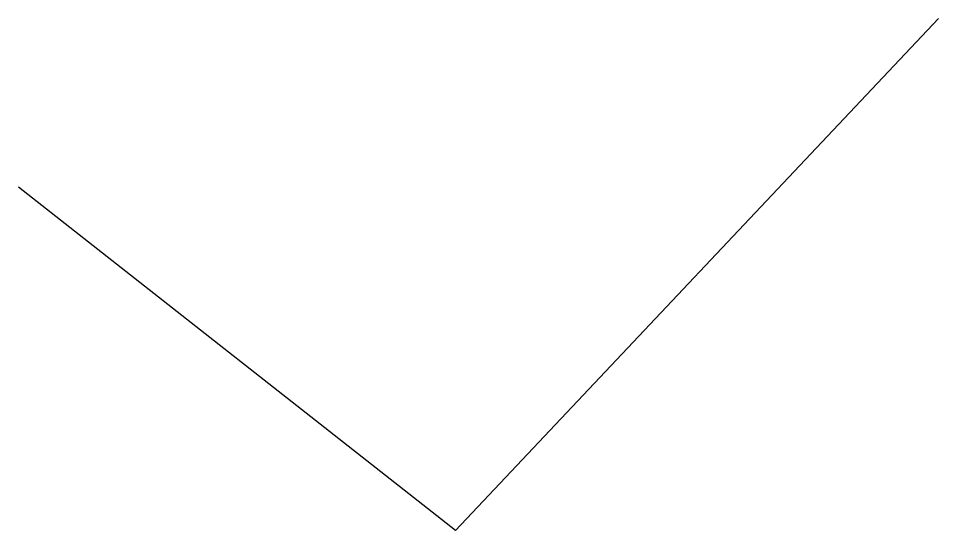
# Model space of a CAD drawing. Extents: x 1.811 to 2.598, y 1.309 to 1.747.
import ezdxf

# ---------------------------------------------------------------- set-up
doc = ezdxf.new("R2010")
doc.units = 0
doc.layers.add('Default', color=7, linetype='Continuous')

msp = doc.modelspace()

# ---------------------------------------------------------------- linework, layer by layer
at = {"layer": 'Default'}
msp.add_lwpolyline([(2.59799, 1.74681), (2.18477, 1.30896), (1.81068, 1.6025)], dxfattribs=at)

doc.saveas('drawing.dxf')
